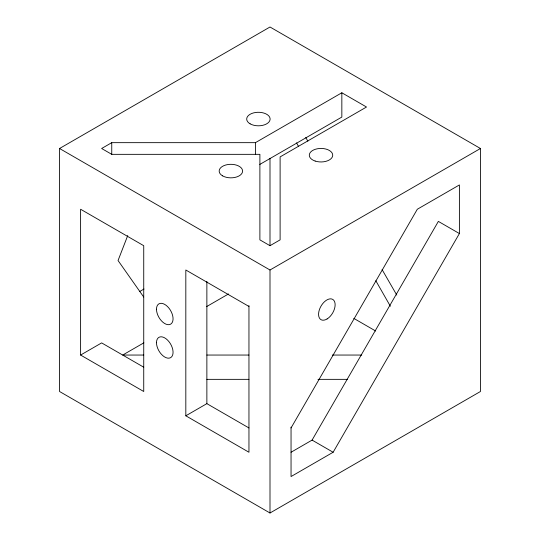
<?xml version="1.0" encoding="UTF-8"?>
<svg xmlns="http://www.w3.org/2000/svg" width="540" height="540" viewBox="0 0 540 540"><rect width="100%" height="100%" fill="white"/><g stroke="black" fill="none" stroke-linecap="round" stroke-linejoin="round"><path stroke-width="0.81" d="M127.73 235.575L118.051 260.53L143.708 297.027M291.047 427.95L417.312 209.25L459.398 184.95L459.398 233.55L333.133 452.25L291.047 476.55L291.047 427.113M291.047 452.25L312.086 440.1L438.358 221.4L459.398 233.55M59.555 148.5L270 27L480.445 148.5L480.445 391.5L270 513L59.555 391.5L59.555 148.5L270 270L480.445 148.5M111.753 142.661L101.642 148.5L111.753 154.339L259.889 154.339L259.889 239.861L270 245.7L280.112 239.861L280.112 156.911L366.518 107.021L341.84 92.772L255.434 142.661L111.753 142.661L111.753 154.393M259.787 164.444L341.84 117.072L341.84 92.772M139.637 291.539L144.011 289.015M80.602 355.05L143.734 391.5L143.734 245.7L80.602 209.25L80.602 355.05L101.642 342.9L143.734 367.2M143.856 342.832L122.688 355.05L143.734 355.05M206.624 306.592L228.521 293.949M248.954 306.45L185.821 270L185.821 415.8L206.867 403.65L248.954 427.95M206.867 355.05L248.954 355.05M332.289 355.05L361.753 355.05M206.867 379.35L248.954 379.35M317.979 379.35L347.443 379.35M353.815 318.391L375.712 331.034M312.086 440.1L333.133 452.25M185.821 415.8L248.954 452.25L248.954 305.613M305.755 137.531L307.861 141.176M296.521 142.904L298.62 146.549M382.084 269.582L396.779 295.083M375.8 280.699L390.359 306.221M270 158.288L270 245.646M270 270L270 513M255.434 142.661L255.434 154.393M206.867 281.448L206.867 403.65M327.091 318.951A11.718 6.764 -60 0 0 333.902 300.436A11.718 6.764 -60 0 0 319.559 309.204A11.718 6.764 -60 0 0 327.091 318.951M156.492 342.711A11.718 6.764 60 0 0 168.919 358.169A11.718 6.764 60 0 0 168.919 341.597A11.718 6.764 60 0 0 156.492 342.711M156.492 309.224A11.718 6.764 60 0 0 168.919 324.682A11.718 6.764 60 0 0 168.919 308.111A11.718 6.764 60 0 0 156.492 309.224M250.121 123.829A11.718 6.764 0 0 0 269.723 120.798A11.718 6.764 0 0 0 255.373 112.516A11.718 6.764 0 0 0 250.121 123.829M315.158 161.055A11.718 6.764 0 0 0 332.728 155.196A11.718 6.764 0 0 0 315.158 149.337A11.718 6.764 0 0 0 315.158 161.055M222.608 175.865A11.718 6.764 0 0 0 242.21 172.827A11.718 6.764 0 0 0 227.86 164.545A11.718 6.764 0 0 0 222.608 175.865"/></g></svg>
